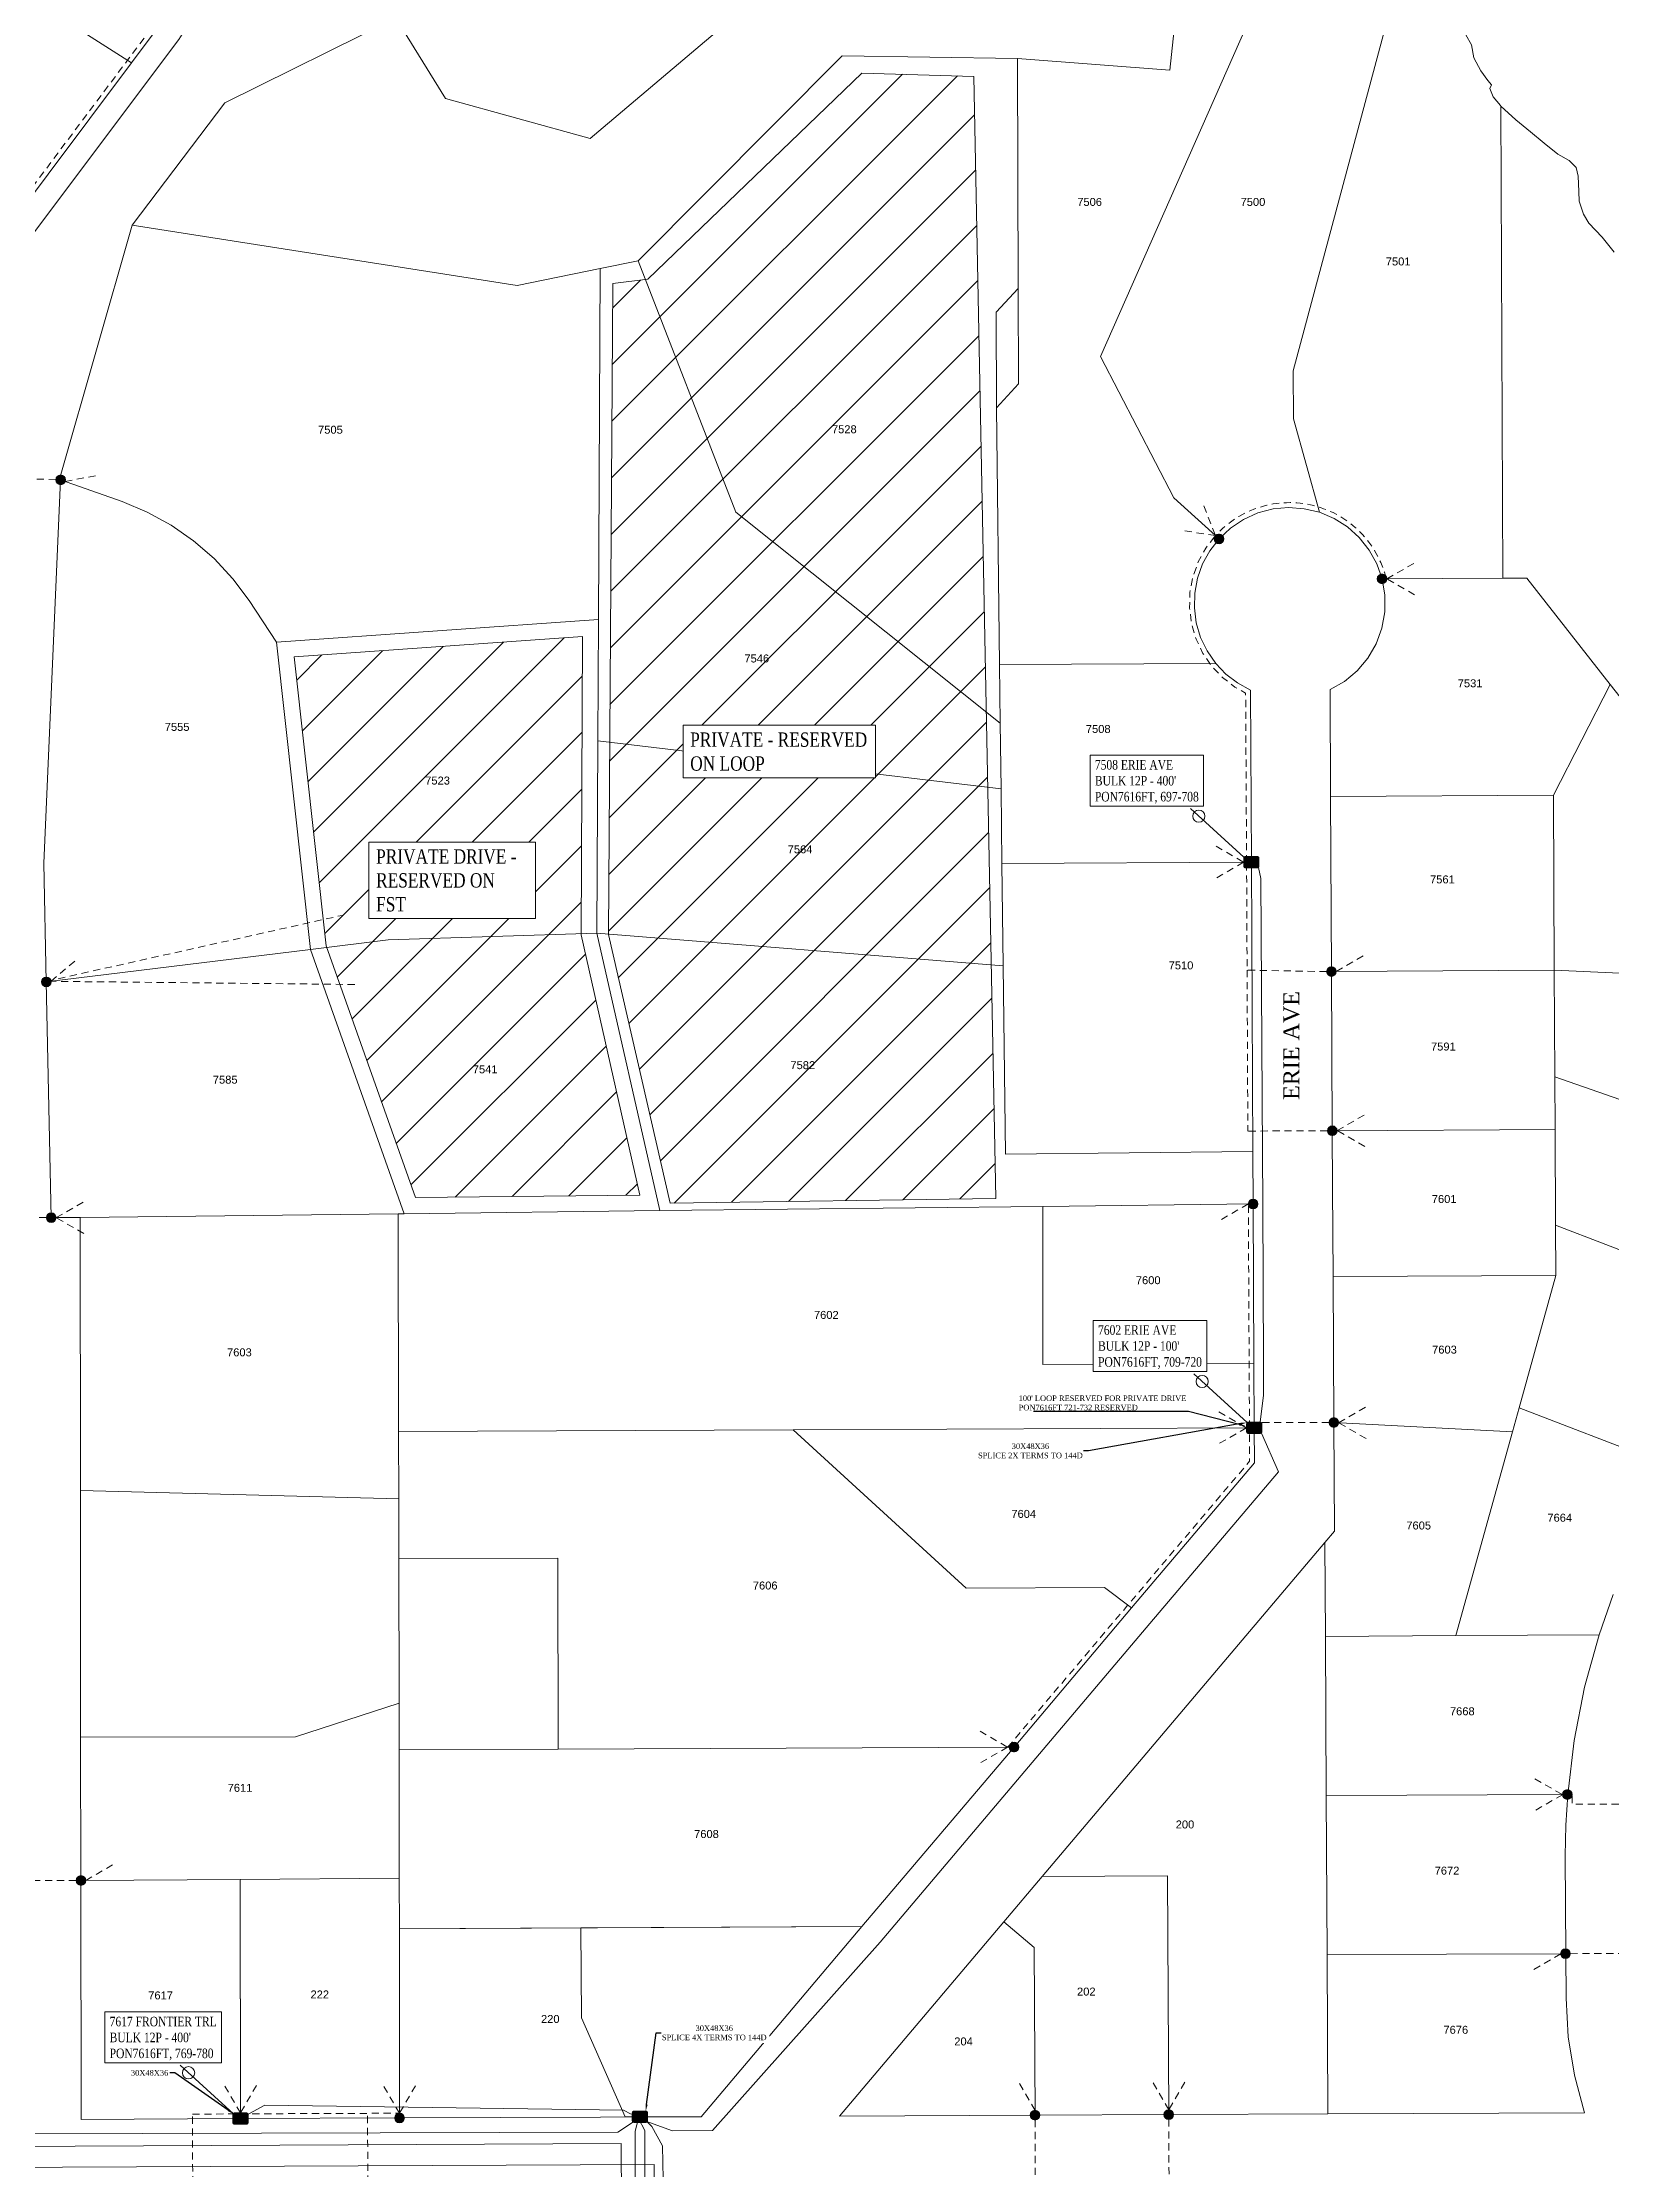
# Model space of a CAD drawing. Header units: feet. Extents: x 2741712 to 2750472, y 1004852 to 1013442.
# Drawn here: x 2746759 to 2747744, y 1007985 to 1009321 of the extents above; entities that cross this region are included whole.
import ezdxf
from ezdxf import colors
from ezdxf.entities.mleader import LeaderData, LeaderLine
from ezdxf.enums import TextEntityAlignment as Align
from ezdxf.lldxf.tags import DXFTag
from ezdxf.math import Vec2, Vec3

# ---------------------------------------------------------------- set-up
doc = ezdxf.new("R2010")
doc.units = ezdxf.units.FT
doc.header["$LTSCALE"] = 0.015
doc.header["$MEASUREMENT"] = 0
doc.linetypes.add('DASHED', pattern=[5, 3, -2])
for name, color, linetype, lineweight in [('144D', 112, '144D', 5), ('288A', 112, '288A', 5), ('288B', 112, '288B', 5), ('DETAIL', 7, 'Continuous', 5), ('DROP BURIED', 7, 'DASHED', 5), ('F1', 112, 'F1', 5), ('PROP_TEL', 6, 'Continuous', 5), ('RUNNING LINE (UNDERGROUND)', 10, 'Continuous', 40), ('TAIL', 1, 'MST', 5), ('TELEPHONE STRUCT-PROP', 6, 'Continuous', 5), ('TERMINALS', 7, 'Continuous', 5)]:
    doc.layers.add(name, color=color, linetype=linetype, lineweight=lineweight)
for name, color, linetype in [('AddressesCarver', 7, 'DASHED'), ('Carver County Parcels', 7, 'Continuous'), ('NOTES', 7, 'Continuous'), ('STREET NAME', 7, 'Continuous')]:
    doc.layers.add(name, color=color, linetype=linetype)
doc.styles.add('Dimensions 100', font='arial.ttf')
doc.styles.add('Line', font='txt.shx', dxfattribs={"height": 3})
doc.styles.add('SIMPLEX', font='times.ttf', dxfattribs={"width": 0.8})
doc.styles.get("Standard").update_dxf_attribs({"font": 'times.ttf'})
doc.styles.add('Utilities', font='arial.ttf', dxfattribs={"height": 2.5})
tags = doc.linetypes.add('144D', pattern='A,80,-5,["144D",Line,S=1.5,R=0,X=0,Y=-1.5],-24', length=109).pattern_tags.tags
tags[6] = DXFTag(74, 10)
tags = doc.linetypes.add('288A', pattern='A,80,-5,["288A",Line,S=1.5,R=0,X=0,Y=-1.5],-24', length=109).pattern_tags.tags
tags[6] = DXFTag(74, 10)
tags = doc.linetypes.add('288B', pattern='A,80,-5,["288B",Line,S=1.5,R=0,X=0,Y=-1.5],-24', length=109).pattern_tags.tags
tags[6] = DXFTag(74, 10)
tags = doc.linetypes.add('F1', pattern='A,15,-5,["F1",Line,S=1.5,R=0,X=0,Y=-1.5],-12', length=32).pattern_tags.tags
tags[6] = DXFTag(74, 10)
tags = doc.linetypes.add('MST', pattern='A,5,-5,5,-5,["TAIL",Line,S=1.5,R=0,X=0,Y=-1.5],-20', length=40).pattern_tags.tags
tags[10] = DXFTag(74, 10)

# ---------------------------------------------------------------- blocks, each defined once
blk = doc.blocks.new('ACMAP_ANN_TEMPLATE_AddressCarver')
at = {"layer": 'AddressesCarver', "style": 'Dimensions 100'}
blk.add_attdef('AddressCarver', text='', height=5, dxfattribs=at).set_placement((0, 0), align=Align.CENTER)
blk = doc.blocks.new('NEW HH')
at = {"ltscale": 40, "true_color": 0xffffff}
h = blk.add_hatch(color=7, dxfattribs=at)
h.dxf.hatch_style = 1
h.paths.add_polyline_path([(-0.061, -0.031, 0.414214), (-0.046, -0.046), (0.046, -0.046, 0.414214), (0.061, -0.031), (0.061, 0.031, 0.414214), (0.046, 0.046), (-0.046, 0.046, 0.414214), (-0.061, 0.031)])
at = {"layer": 'RUNNING LINE (UNDERGROUND)', "color": 6, "lineweight": 0, "const_width": 0.005, "flags": 128}
blk.add_lwpolyline([(-0.061, 0.031), (-0.061, -0.031, 0.414214), (-0.046, -0.046), (0.046, -0.046, 0.414214), (0.061, -0.031), (0.061, 0.031, 0.414214), (0.046, 0.046), (-0.046, 0.046, 0.414214)], format="xyb", close=True, dxfattribs=at)
at = {"layer": 'TELEPHONE STRUCT-PROP', "color": 18, "true_color": 0x000000, "style": 'Utilities'}
blk.add_text('HH', height=0.05, dxfattribs=at).set_placement((0, 0), align=Align.MIDDLE_CENTER)
blk = doc.blocks.new('Proposed FlowerPot')
at = {"lineweight": 5, "ltscale": 100, "true_color": 0xffffff}
h = blk.add_hatch(color=7, dxfattribs=at)
h.dxf.hatch_style = 1
h.paths.add_polyline_path([(-0.06, 0, 0.414214), (0, -0.06, 0.414214), (0.06, 0, 0.414214), (0, 0.06, 0.414214)])
at = {"lineweight": 5, "ltscale": 100}
blk.add_circle((0, 0), 0.0604, dxfattribs=at)
at = {"layer": 'RUNNING LINE (UNDERGROUND)', "color": 6, "lineweight": 5, "const_width": 0.00907, "flags": 128}
blk.add_lwpolyline([(-0.06, 0, -0.414214), (0, 0.06, -0.414214), (0.06, 0, -0.414214), (0, -0.06, -0.414214), (-0.06, 0)], format="xyb", dxfattribs=at)
at = {"color": 18, "linetype": 'ByBlock', "lineweight": 5, "ltscale": 100, "true_color": 0x000000, "style": 'Dimensions 100'}
blk.add_text('F', height=0.0744, dxfattribs=at).set_placement((-0.029, -0.037))
blk = doc.blocks.new('TERMINAL')
at = {"lineweight": 5, "ltscale": 0.5, "flags": 128}
blk.add_lwpolyline([(-0.1, -0.6), (-0.1, 44.8)], dxfattribs=at)
at = {"lineweight": 5, "ltscale": 0.5}
blk.add_circle((-0.1, 37.6), 3.83, dxfattribs=at)

msp = doc.modelspace()

# ---------------------------------------------------------------- hatches: boundary and pattern name
at = {"layer": 'NOTES', "lineweight": 5, "ltscale": 100}
h = msp.add_hatch(dxfattribs=at)
h.set_pattern_fill('ANSI31', color=1, scale=200)
h.paths.add_polyline_path([(2746231.4, 1008953.2), (2746231.4, 1009151.2), (2746533.9, 1009281), (2746556.6, 1009273.7), (2746576, 1008940.5), (2746523.2, 1008926.5), (2746545.2, 1008814.8), (2746427.5, 1008814.8), (2746420.1, 1008835.5), (2746377.3, 1008835.5), (2746377.3, 1008952.6)])
h.paths.add_polyline_path([(2747114.4, 1008761), (2747153.2, 1008592.3), (2747357.8, 1008595.3), (2747343.9, 1009300.2), (2747273.6, 1009302.2), (2747139.2, 1009172.8), (2747117.2, 1009170)])
h = msp.add_hatch(dxfattribs=at)
h.set_pattern_fill('ANSI31', color=6, scale=200)
h.paths.add_polyline_path([(2746917.1, 1008935.5), (2746937.1, 1008753.9), (2746993.2, 1008595.8), (2747134.2, 1008597.4), (2747097.2, 1008760.9), (2747098.1, 1008948.2)])

# ---------------------------------------------------------------- linework, layer by layer
at = {"layer": '144D', "lineweight": 5, "ltscale": 100, "flags": 128}
msp.add_lwpolyline([(2746722, 1008140.9), (2746747.1, 1008134.2), (2746747.3, 1008007.7), (2747120.3, 1008008.7), (2747133.4, 1008017.3), (2747154.6, 1008009.6), (2747179.7, 1008009.8), (2747285.2, 1008128.1), (2747380.6, 1008240.9), (2747454.6, 1008328.3), (2747535.3, 1008423.6), (2747524.7, 1008447.9)], dxfattribs=at)
at = {"layer": '288A', "lineweight": 5, "ltscale": 100, "flags": 128}
msp.add_lwpolyline([(2746722, 1008143.4), (2746732.1, 1008156), (2746732, 1008226.4), (2746731.7, 1008402.7), (2746722.2, 1008587.7), (2746716.1, 1008688.1), (2746716.9, 1008701.1), (2746718.9, 1008796.5), (2746716.9, 1008856.3), (2746720.8, 1008946.2), (2746725.6, 1009055.1), (2746731.1, 1009085), (2746729.8, 1009084.8), (2746750.4, 1009197.6), (2746826.8, 1009299.6), (2746844.6, 1009323.4), (2746854, 1009338.4), (2746861, 1009355.2), (2746865.3, 1009372.9), (2746866.5, 1009389.9), (2746865, 1009408.7), (2746849.6, 1009496.7), (2746840.3, 1009549.7), (2746817, 1009588), (2746770.2, 1009665.1), (2746754.5, 1009690.8), (2746727.6, 1009722.9), (2746722.4, 1009728.9), (2746720.6, 1009730.9), (2746718.8, 1009732.9), (2746716.7, 1009735.1), (2746698.2, 1009752.7), (2746677.7, 1009768.6), (2746639, 1009793), (2746623.6, 1009804.4), (2746525.2, 1009822.6), (2746505.3, 1009830.3), (2746461.1, 1009855.8), (2746405.4, 1009888), (2746376.6, 1009909.6), (2746345.6, 1010030), (2745686.8, 1010028.1), (2745686.6, 1010019)], dxfattribs=at)
at = {"layer": '288B', "lineweight": 5, "ltscale": 100, "flags": 128}
msp.add_lwpolyline([(2746722, 1008138.5), (2746736.5, 1008127.6), (2746736.6, 1007999.7), (2747122.4, 1008001.6), (2747126.4, 1007299.2), (2747154.9, 1007282.7), (2747210.5, 1007281.2), (2747272.4, 1007282.5), (2747332.4, 1007283.4), (2747339.2, 1007283.1), (2747503.6, 1007418.3), (2747513.4, 1007426.4), (2747519.5, 1007431.4), (2747523.2, 1007434.4), (2747554.3, 1007460), (2747739.6, 1007612.4), (2747947.3, 1007783.3), (2747945.8, 1007814.6)], dxfattribs=at)
at = {"layer": 'Carver County Parcels', "lineweight": 5, "ltscale": 100}
for p, q in [((2747489.8, 1009511.3), (2747467, 1009304)), ((2746642.1, 1009419.2), (2746814.8, 1009308.6)), ((2747423.5, 1009124.2), (2747537.3, 1009382)), ((2747537.3, 1009382), (2747423.5, 1009124.2)), ((2747544.6, 1009115.1), (2747615.2, 1009378.3)), ((2747227.6, 1009366.6), (2747102.9, 1009261.1)), ((2746980.8, 1009336.8), (2746873.4, 1009283.6)), ((2746980.8, 1009336.8), (2747012.1, 1009286.2)), ((2747656.6, 1009320), (2747649.4, 1009332.6)), ((2747658.1, 1009311.9), (2747656.6, 1009320)), ((2746814.8, 1009308.6), (2746814.8, 1009308.6)), ((2747133.1, 1009184.3), (2747261.3, 1009313)), ((2747371.4, 1009311.4), (2747261.3, 1009313)), ((2747467, 1009304), (2747371.4, 1009311.4)), ((2747371.9, 1009167), (2747371.4, 1009311.4)), ((2747371.4, 1009311.4), (2747371.4, 1009311.4)), ((2747662.5, 1009303.7), (2747658.1, 1009311.9)), ((2747666.9, 1009297.6), (2747662.5, 1009303.7)), ((2747669.1, 1009294.9), (2747666.9, 1009297.6)), ((2747668.1, 1009292.6), (2747669.1, 1009294.9)), ((2747670.2, 1009287.3), (2747668.1, 1009292.6)), ((2746873.4, 1009283.6), (2746815.2, 1009206.6)), ((2747012.1, 1009286.2), (2747102.9, 1009261.1)), ((2747674.7, 1009281.9), (2747670.2, 1009287.3)), ((2747674.9, 1009281.5), (2747674.7, 1009281.9)), ((2747684.5, 1009272.9), (2747674.9, 1009281.5)), ((2747676.3, 1008984.9), (2747674.9, 1009281.5)), ((2747674.9, 1009281.5), (2747674.9, 1009281.5)), ((2747693.6, 1009265.3), (2747684.5, 1009272.9)), ((2747702.3, 1009258.2), (2747693.6, 1009265.3)), ((2747710.8, 1009251.4), (2747702.3, 1009258.2)), ((2747717.9, 1009247.3), (2747710.8, 1009251.4)), ((2747722.3, 1009242.9), (2747717.9, 1009247.3)), ((2747723.6, 1009237.5), (2747722.3, 1009242.9)), ((2747723.9, 1009227.9), (2747723.6, 1009237.5)), ((2747724.3, 1009221.8), (2747723.9, 1009227.9)), ((2747727, 1009213.7), (2747724.3, 1009221.8)), ((2747730.3, 1009208), (2747727, 1009213.7)), ((2746815.2, 1009206.6), (2746770.4, 1009050)), ((2747057, 1009168.7), (2746815.2, 1009206.6)), ((2747738.6, 1009199.2), (2747730.3, 1009208)), ((2747746.3, 1009189.8), (2747738.6, 1009199.2)), ((2747057, 1009168.7), (2747109.3, 1009179.4)), ((2747108.2, 1008958.9), (2747109.3, 1009179.4)), ((2747109.3, 1009179.4), (2747133.1, 1009184.3)), ((2747109.3, 1009179.4), (2747109.3, 1009179.4)), ((2747133.1, 1009184.3), (2747194.5, 1009026.3)), ((2747371.9, 1009167), (2747358, 1009152)), ((2747372.1, 1009107), (2747371.9, 1009167)), ((2747358, 1009152), (2747358.2, 1009092)), ((2747423.5, 1009124.2), (2747469.6, 1009035.5)), ((2747372.1, 1009107), (2747358.2, 1009092)), ((2747372.1, 1009107), (2747372.1, 1009107)), ((2747544.8, 1009085.1), (2747544.6, 1009115.1)), ((2747358.2, 1009092), (2747360.1, 1008930.7)), ((2747561.1, 1009026.3), (2747544.8, 1009085.1)), ((2747544.8, 1009085.1), (2747544.8, 1009085.1)), ((2746770.3, 1009046.7), (2746759.7, 1008805.8)), ((2746770.4, 1009050), (2746770.3, 1009046.7)), ((2746770.3, 1009046.7), (2746808.9, 1009033.1)), ((2746808.9, 1009033.1), (2746824.7, 1009026.5)), ((2746824.7, 1009026.5), (2746839.7, 1009018.2)), ((2747194.5, 1009026.3), (2747194.5, 1009026.3)), ((2747194.5, 1009026.3), (2747360.6, 1008893.8)), ((2747469.6, 1009035.5), (2747498, 1009009.6)), ((2747513.4, 1009021.8), (2747522.4, 1009025.9)), ((2747522.4, 1009025.9), (2747531.9, 1009028.4)), ((2747531.9, 1009028.4), (2747541.7, 1009029.3)), ((2747541.7, 1009029.3), (2747551.5, 1009028.6)), ((2747551.5, 1009028.6), (2747561.1, 1009026.3)), ((2747561.1, 1009026.3), (2747570.3, 1009022.4)), ((2746853.8, 1009008.4), (2746839.7, 1009018.2)), ((2747498, 1009009.6), (2747505.2, 1009016.4)), ((2747505.2, 1009016.4), (2747513.4, 1009021.8)), ((2747570.3, 1009022.4), (2747578.7, 1009017.1)), ((2747578.7, 1009017.1), (2747586.1, 1009010.4)), ((2746853.8, 1009008.4), (2746866.8, 1008997.2)), ((2747586.1, 1009010.4), (2747592.3, 1009002.6)), ((2747592.3, 1009002.6), (2747597.1, 1008993.9)), ((2746878.4, 1008984.6), (2746866.8, 1008997.2)), ((2746888.7, 1008970.9), (2746878.4, 1008984.6)), ((2747597.1, 1008993.9), (2747600.4, 1008984.5)), ((2747676.3, 1008984.9), (2747600.4, 1008984.5)), ((2747691.3, 1008985), (2747676.3, 1008984.9)), ((2747743.7, 1008918.1), (2747691.3, 1008985)), ((2747600.4, 1008984.5), (2747602.2, 1008974.2)), ((2747602.2, 1008974.2), (2747602.1, 1008963.8)), ((2746888.7, 1008970.9), (2746906, 1008944.8)), ((2746906, 1008944.8), (2747108.2, 1008958.9)), ((2747107.8, 1008882.7), (2747108.2, 1008958.9)), ((2747602.1, 1008963.8), (2747600.3, 1008953.5)), ((2746906, 1008944.8), (2746906, 1008944.8)), ((2746906, 1008944.8), (2746927.3, 1008751.7)), ((2747600.3, 1008953.5), (2747596.7, 1008943.7)), ((2747360.1, 1008930.7), (2747495.9, 1008931.4)), ((2747591.4, 1008934.7), (2747584.7, 1008926.8)), ((2747596.7, 1008943.7), (2747591.4, 1008934.7)), ((2747360.1, 1008930.7), (2747360.6, 1008893.8)), ((2747576.7, 1008920.1), (2747567.7, 1008914.9)), ((2747584.7, 1008926.8), (2747576.7, 1008920.1)), ((2747743.7, 1008918.1), (2747708, 1008848.6)), ((2747743.7, 1008918.1), (2747743.7, 1008918.1)), ((2747743.7, 1008918.1), (2747829, 1008809.3)), ((2747567.7, 1008914.9), (2747568, 1008847.8)), ((2747360.6, 1008893.8), (2747361.1, 1008852.5)), ((2747107.2, 1008762), (2747107.8, 1008882.7)), ((2747107.8, 1008882.7), (2747361.1, 1008852.5)), ((2747107.8, 1008882.7), (2747107.8, 1008882.7)), ((2747361.6, 1008805.7), (2747361.1, 1008852.5)), ((2747361.1, 1008852.5), (2747361.1, 1008852.5)), ((2747708, 1008848.6), (2747568, 1008847.8)), ((2747568, 1008847.8), (2747568.6, 1008737.8)), ((2747708.6, 1008738.6), (2747708, 1008848.6)), ((2746759.7, 1008805.8), (2746761.3, 1008731.3)), ((2747361.6, 1008805.7), (2747518.3, 1008806.5)), ((2747362.4, 1008741.5), (2747361.6, 1008805.7)), ((2747518.3, 1008806.5), (2747518.3, 1008806.5)), ((2746927.3, 1008751.7), (2746976.1, 1008757.7)), ((2746976.1, 1008757.7), (2747107.2, 1008762)), ((2747107.2, 1008762), (2747362.4, 1008741.5)), ((2747146.7, 1008587.6), (2747107.2, 1008762)), ((2746761.3, 1008731.3), (2746927.3, 1008751.7)), ((2746927.3, 1008751.7), (2746986.2, 1008585.7)), ((2746761.3, 1008731.3), (2746764.4, 1008583.2)), ((2747363.8, 1008623.1), (2747362.4, 1008741.5)), ((2747362.4, 1008741.5), (2747362.4, 1008741.5)), ((2747568.6, 1008737.8), (2747708.6, 1008738.6)), ((2747568.6, 1008737.8), (2747569.1, 1008637.8)), ((2747708.6, 1008738.6), (2747708.6, 1008738.6)), ((2747887, 1008730.4), (2747708.6, 1008738.6)), ((2747708.6, 1008738.6), (2747709, 1008671.6)), ((2747709.1, 1008638.6), (2747709, 1008671.6)), ((2747709, 1008671.6), (2747709, 1008671.6)), ((2747709, 1008671.6), (2747851.7, 1008621.7)), ((2747709.1, 1008638.6), (2747569.1, 1008637.8)), ((2747569.1, 1008637.8), (2747569.3, 1008601.9)), ((2747709.4, 1008578.5), (2747709.1, 1008638.6)), ((2747363.8, 1008623.1), (2747519.2, 1008624.8)), ((2747519.2, 1008624.8), (2747519.2, 1008624.8)), ((2747519.2, 1008624.8), (2747519.2, 1008624.8)), ((2747569.3, 1008601.9), (2747569.6, 1008546.2)), ((2746982.4, 1008585.7), (2746782.5, 1008583.4)), ((2746982.4, 1008585.7), (2746982.6, 1008448.8)), ((2746982.4, 1008585.7), (2746986.2, 1008585.7)), ((2747146.7, 1008587.6), (2746986.2, 1008585.7)), ((2746986.2, 1008585.7), (2746986.2, 1008585.7)), ((2747387.2, 1008590.3), (2747146.7, 1008587.6)), ((2747146.7, 1008587.6), (2747146.7, 1008587.6)), ((2747387.2, 1008590.3), (2747519.4, 1008591.8)), ((2747387.2, 1008491), (2747387.2, 1008590.3)), ((2747519.4, 1008591.8), (2747519.6, 1008591.8)), ((2746764.4, 1008583.2), (2746782.5, 1008583.4)), ((2746782.5, 1008583.4), (2746782.7, 1008411.7)), ((2747709.4, 1008578.5), (2747709.4, 1008578.5)), ((2747709.4, 1008578.5), (2747709.6, 1008546.9)), ((2747709.4, 1008578.5), (2747818.8, 1008536.3)), ((2747569.6, 1008546.2), (2747709.6, 1008546.9)), ((2747569.6, 1008546.2), (2747570.1, 1008454.5)), ((2747709.6, 1008546.9), (2747686.5, 1008463.8)), ((2747387.2, 1008491), (2747519.9, 1008491.7)), ((2747387.2, 1008491), (2747387.2, 1008491)), ((2747519.9, 1008491.7), (2747519.9, 1008491.7)), ((2747686.5, 1008463.8), (2747682.3, 1008448.6)), ((2747686.5, 1008463.8), (2747686.5, 1008463.8)), ((2747777.3, 1008428.7), (2747686.5, 1008463.8)), ((2747520.1, 1008451.2), (2747230.4, 1008449.9)), ((2747682.3, 1008448.6), (2747570.1, 1008454.5)), ((2747570.1, 1008454.5), (2747570.5, 1008386.3)), ((2747230.4, 1008449.9), (2746982.6, 1008448.8)), ((2746982.6, 1008448.8), (2746982.6, 1008448.8)), ((2746982.6, 1008448.8), (2746982.7, 1008406.5)), ((2747230.4, 1008449.9), (2747339.1, 1008350.4)), ((2747682.3, 1008448.6), (2747646.7, 1008320.6)), ((2747682.3, 1008448.6), (2747682.3, 1008448.6)), ((2747520.2, 1008429.1), (2747520.2, 1008429.1)), ((2746782.7, 1008411.7), (2746782.9, 1008256.8)), ((2746782.7, 1008411.7), (2746982.7, 1008406.5)), ((2746982.7, 1008406.5), (2746982.7, 1008406.5)), ((2746982.7, 1008406.5), (2746982.7, 1008368.8)), ((2747570.5, 1008386.3), (2747564.5, 1008379.2)), ((2747564.5, 1008379.2), (2747386.9, 1008169.4)), ((2747564.8, 1008320.1), (2747564.5, 1008379.2)), ((2747082.7, 1008369.3), (2746982.7, 1008368.8)), ((2746982.7, 1008368.8), (2746982.9, 1008278.2)), ((2747082.9, 1008249.3), (2747082.7, 1008369.3)), ((2747426.1, 1008350.8), (2747339.1, 1008350.4)), ((2747339.1, 1008350.4), (2747339.1, 1008350.4)), ((2747426.1, 1008350.8), (2747443.1, 1008338)), ((2747736.7, 1008321.1), (2747745.6, 1008346.4)), ((2747564.8, 1008320.1), (2747646.7, 1008320.6)), ((2747564.8, 1008320.1), (2747565.3, 1008220.2)), ((2747564.8, 1008320.1), (2747564.8, 1008320.1)), ((2747646.7, 1008320.6), (2747736.7, 1008321.1)), ((2747727.6, 1008288.2), (2747736.7, 1008321.1)), ((2746982.9, 1008278.2), (2746917.9, 1008257)), ((2746982.9, 1008248.9), (2746982.9, 1008278.2)), ((2747721, 1008254.7), (2747727.6, 1008288.2)), ((2746917.9, 1008257), (2746782.9, 1008256.8)), ((2746782.9, 1008256.8), (2746783.1, 1008166.8)), ((2747082.9, 1008249.3), (2747369.2, 1008250.6)), ((2747717, 1008220.8), (2747721, 1008254.7)), ((2747082.9, 1008249.3), (2746982.9, 1008248.9)), ((2746983, 1008168.2), (2746982.9, 1008248.9)), ((2746982.9, 1008248.9), (2746982.9, 1008248.9)), ((2747082.9, 1008249.3), (2747082.9, 1008249.3)), ((2747565.3, 1008220.2), (2747717, 1008220.8)), ((2747565.9, 1008120.2), (2747565.3, 1008220.2)), ((2747715.8, 1008201.6), (2747717, 1008220.8)), ((2747717, 1008220.8), (2747717, 1008220.8)), ((2747715.5, 1008182.2), (2747715.8, 1008201.6)), ((2747465.6, 1008169.7), (2747386.9, 1008169.4)), ((2747466.4, 1008019.7), (2747465.6, 1008169.7)), ((2747715.8, 1008120.8), (2747715.5, 1008182.2)), ((2746783.1, 1008166.8), (2746883, 1008167.5)), ((2746783.1, 1008166.8), (2746783.3, 1008016.7)), ((2746983, 1008168.2), (2746883, 1008167.5)), ((2746883.2, 1008017.6), (2746883, 1008167.5)), ((2746883, 1008167.5), (2746883.3, 1008017.2)), ((2746983, 1008168.2), (2746983, 1008168.2)), ((2746983.1, 1008136.5), (2746983, 1008168.2)), ((2747386.9, 1008169.4), (2747362.9, 1008140.9)), ((2746983.1, 1008136.5), (2747273.7, 1008137.8)), ((2747097.1, 1008137), (2746983.1, 1008136.5)), ((2746983.2, 1008017.6), (2746983.1, 1008136.5)), ((2747273.7, 1008137.8), (2747097.1, 1008137)), ((2747097.1, 1008137), (2747097.5, 1008080.5)), ((2747362.9, 1008140.9), (2747259.5, 1008018.8)), ((2747362.9, 1008140.9), (2747381.8, 1008124.8)), ((2747381.8, 1008124.8), (2747382.4, 1008019.4)), ((2747381.8, 1008124.8), (2747381.8, 1008124.8)), ((2747565.9, 1008120.2), (2747715.8, 1008120.8)), ((2747566.4, 1008020.2), (2747565.9, 1008120.2)), ((2747715.8, 1008120.8), (2747715.8, 1008120.8)), ((2747716, 1008092.8), (2747715.8, 1008120.8)), ((2747717.4, 1008068.5), (2747716, 1008092.8)), ((2747097.5, 1008080.5), (2747097.5, 1008080.5)), ((2747124.9, 1008018.4), (2747097.5, 1008080.5)), ((2747721.3, 1008044.4), (2747717.4, 1008068.5)), ((2747727.6, 1008020.9), (2747721.3, 1008044.4)), ((2746783.3, 1008019.7), (2746783.3, 1008019.7)), ((2746783.3, 1008016.7), (2746883.2, 1008017.2)), ((2746883.2, 1008017.2), (2746883.2, 1008017.6)), ((2746883.2, 1008017.6), (2746883.2, 1008017.6)), ((2747124.9, 1008018.4), (2747172.7, 1008018.4)), ((2747124.9, 1008018.4), (2747124.9, 1008018.4)), ((2747259.5, 1008018.8), (2747382.4, 1008019.4)), ((2747382.4, 1008019.4), (2747466.4, 1008019.7)), ((2747466.4, 1008019.7), (2747566.4, 1008020.2)), ((2747466.4, 1008019.7), (2747466.4, 1008019.7)), ((2747566.4, 1008020.2), (2747727.6, 1008020.9)), ((2747566.4, 1008020.2), (2747566.4, 1008020.2))]:
    msp.add_line(p, q, dxfattribs=at)
for points in [[(2746717.3, 1008016.4), (2746717, 1008226.4), (2746716.7, 1008402.6), (2746716.5, 1008582.6), (2746704.4, 1008582.5), (2746695.2, 1008582.4), (2746701.2, 1008688.9), (2746701.9, 1008702), (2746707.2, 1008798), (2746692, 1008795.7), (2746692, 1008795.7), (2746697, 1008826.8), (2746701.9, 1008857.9), (2746705.8, 1008946.9), (2746710.7, 1009056.8), (2746712.5, 1009066.7), (2746711.2, 1009066.5), (2746736.3, 1009203.8), (2746814.8, 1009308.6), (2746832.2, 1009331.9), (2746840.6, 1009345.3), (2746846.7, 1009359.9), (2746850.4, 1009375.2), (2746851.5, 1009391)], [(2747518.3, 1008806.5), (2747517.7, 1008914.6), (2747509.6, 1008919.1), (2747502.2, 1008924.7), (2747495.9, 1008931.4), (2747490.5, 1008939.2), (2747486.4, 1008947.7), (2747483.7, 1008956.8), (2747482.5, 1008966.2), (2747482.7, 1008975.6), (2747484.5, 1008985), (2747487.6, 1008993.9), (2747492.2, 1009002.2), (2747498, 1009009.6)], [(2747520.1, 1008451.2), (2747519.9, 1008491.7), (2747519.4, 1008591.8), (2747519.2, 1008624), (2747518.3, 1008806.5)], [(2746883.3, 1008017.2), (2746983.2, 1008017.6), (2747172.7, 1008018.4), (2747273.7, 1008137.8), (2747369.2, 1008250.6), (2747443.1, 1008338), (2747520.2, 1008429.1), (2747520.1, 1008451.2)], [(2747149.2, 1008018.3), (2747149.2, 1008018.4)]]:
    msp.add_lwpolyline(points, dxfattribs=at)
at = {"layer": 'DROP BURIED', "lineweight": 5, "ltscale": 100}
for p, q in [((2746853.1, 1008020), (2746883.2, 1008020.2)), ((2746883.2, 1008020.2), (2746983.2, 1008020.6))]:
    msp.add_line(p, q, dxfattribs=at)
at = {"layer": 'DROP BURIED', "lineweight": 5, "ltscale": 100, "flags": 128}
for points in [[(2746694, 1008827.3), (2746698.9, 1008858.2), (2746702.8, 1008947), (2746707.7, 1009057.1), (2746708.3, 1009067), (2746733.4, 1009205), (2746812.4, 1009310.4), (2746829.7, 1009333.6), (2746838, 1009346.7), (2746841, 1009353.9)], [(2746767.3, 1009046.7), (2746707.3, 1009049.4)], [(2747515.3, 1008806.5), (2747514.7, 1008912.8), (2747507.9, 1008916.5), (2747500.2, 1008922.5), (2747493.5, 1008929.5), (2747487.9, 1008937.7), (2747483.6, 1008946.7), (2747480.8, 1008956.2), (2747479.5, 1008966), (2747479.7, 1008976), (2747481.6, 1008985.7), (2747484.9, 1008995.1), (2747489.7, 1009003.8), (2747495.6, 1009011.5)], [(2747565.6, 1008737.8), (2747515.6, 1008738.7), (2747515.3, 1008806.5)], [(2747515.6, 1008738.7), (2747516.1, 1008637.6)], [(2747566.1, 1008637.8), (2747516.1, 1008637.6)], [(2747517.1, 1008451.2), (2747516.9, 1008491.7), (2747516.4, 1008591.8)], [(2746761.4, 1008583.2), (2746721.3, 1008583.2)], [(2747365.2, 1008250.6), (2747366.9, 1008252.5), (2747440.8, 1008339.9), (2747517.2, 1008430.2), (2747517.1, 1008451.2)], [(2747567.1, 1008454.5), (2747524.7, 1008454.5)], [(2747771.6, 1008214.7), (2747719.8, 1008214.7), (2747719.8, 1008220.8)], [(2746780, 1008166.8), (2746714.1, 1008166.7)], [(2747718.7, 1008120.8), (2747768.8, 1008121.1)], [(2746853.4, 1007954), (2746853.1, 1008020)], [(2746963.4, 1007954.4), (2746963.1, 1008020.5)], [(2747382.4, 1008016.3), (2747382.6, 1007950.4)], [(2747466.4, 1008016.7), (2747466.7, 1007950.7)]]:
    msp.add_lwpolyline(points, dxfattribs=at)
at = {"layer": 'DROP BURIED', "lineweight": 5, "ltscale": 100}
for points in [[(2746773.1, 1009045.7), (2746792.8, 1009049.4)], [(2747488.5, 1009030.3), (2747495.8, 1009011.7), (2747476, 1009014.7)], [(2747620.8, 1008974.5), (2747603.4, 1008984.5), (2747620.8, 1008994.5)], [(2747496.1, 1008816.5), (2747513.4, 1008806.5), (2747496.1, 1008796.5)], [(2746955.1, 1008729.7), (2746761.5, 1008731.7), (2746947.1, 1008773.1)], [(2746764.3, 1008731.7), (2746779.6, 1008744.6)], [(2747571.6, 1008737.9), (2747589, 1008747.9)], [(2747589.5, 1008627.9), (2747572.2, 1008637.9), (2747589.5, 1008647.9)], [(2746784.8, 1008573.2), (2746767.5, 1008583.2), (2746784.8, 1008593.2)], [(2747516.4, 1008591.8), (2747499, 1008581.8)], [(2747590.4, 1008444.4), (2747573.1, 1008454.4), (2747590.4, 1008464.4)], [(2747497.9, 1008461.2), (2747515.2, 1008451.2), (2747497.9, 1008441.2)], [(2747347.9, 1008260.6), (2747365.2, 1008250.6), (2747347.9, 1008240.6)], [(2747696.4, 1008230.7), (2747713.8, 1008220.7), (2747696.4, 1008210.7)], [(2746786.1, 1008166.8), (2746803.4, 1008176.8)], [(2747712.6, 1008120.7), (2747695.3, 1008110.7)], [(2746893.3, 1008038.1), (2746883.3, 1008020.8), (2746873.3, 1008038.1)], [(2746993.2, 1008037.9), (2746983.2, 1008020.6), (2746973.2, 1008037.9)], [(2747382.4, 1008022.4), (2747372.4, 1008039.7)], [(2747476.4, 1008040.1), (2747466.4, 1008022.8), (2747456.4, 1008040.1)]]:
    msp.add_lwpolyline(points, dxfattribs=at)
at = {"layer": 'DROP BURIED', "lineweight": 5, "ltscale": 100, "flags": 128}
msp.add_lwpolyline([(2747603, 1008984.5, 0.605288), (2747495.6, 1009011.5)], format="xyb", dxfattribs=at)
at = {"layer": 'F1', "lineweight": 5, "ltscale": 100, "flags": 128}
msp.add_lwpolyline([(2746717.1, 1008140.9), (2746724.7, 1008126.5), (2746724.8, 1007986.5), (2747143.2, 1007988.4), (2747143.5, 1007810.3), (2747143.7, 1007652.4), (2747144, 1007444.3), (2747144.3, 1007302.2), (2747145.7, 1007298.6)], dxfattribs=at)
at = {"layer": 'NOTES', "color": 1, "lineweight": 5, "ltscale": 100, "flags": 128}
msp.add_lwpolyline([(2747114.4, 1008761), (2747153.2, 1008592.3), (2747357.8, 1008595.3), (2747343.9, 1009300.2), (2747273.6, 1009302.2), (2747139.2, 1009172.8), (2747117.2, 1009170)], close=True, dxfattribs=at)
at = {"layer": 'NOTES', "color": 6, "lineweight": 5, "ltscale": 100, "flags": 128}
msp.add_lwpolyline([(2746917.1, 1008935.5), (2746937.1, 1008753.9), (2746993.2, 1008595.8), (2747134.2, 1008597.4), (2747097.2, 1008760.9), (2747098.1, 1008948.2)], close=True, dxfattribs=at)
at = {"layer": 'TAIL', "lineweight": 5, "ltscale": 100, "flags": 128}
for points in [[(2747523.8, 1008454.9), (2747526, 1008471.5), (2747525.9, 1008491.7), (2747525.4, 1008591.9), (2747525.2, 1008624), (2747524.3, 1008796.2), (2747522.8, 1008803.2)], [(2746938.1, 1007648), (2746948.2, 1007645.5), (2747003.8, 1007645.7), (2747131.7, 1007646.3), (2747131.5, 1007810), (2747131.2, 1008009.3), (2747133.4, 1008017.3)], [(2747133.4, 1008017.3), (2747137.2, 1008009.7), (2747137.5, 1007810.5), (2747137.7, 1007646.3), (2747239.8, 1007646.9), (2747314.8, 1007647.1), (2747380.8, 1007647.4), (2747390.4, 1007649.9)], [(2747389.5, 1007956.3), (2747380.8, 1007959.4), (2747314.3, 1007959.1), (2747234.3, 1007958.7), (2747149.3, 1007958.3), (2747148.4, 1008000), (2747141.7, 1008012.3), (2747138.8, 1008015.1)]]:
    msp.add_lwpolyline(points, dxfattribs=at)

# ---------------------------------------------------------------- block references
at = {"layer": 'AddressesCarver', "lineweight": 5, "ltscale": 100}
for p, values in [((2747416.7, 1009218.8), {'AddressCarver': '7506'}), ((2747519.3, 1009218.8), {'AddressCarver': '7500'}), ((2747610.5, 1009181.4), {'AddressCarver': '7501'}), ((2746939.8, 1009075.7), {'AddressCarver': '7505'}), ((2747262.6, 1009076), {'AddressCarver': '7528'}), ((2747207.6, 1008932), {'AddressCarver': '7546'}), ((2747655.7, 1008916.4), {'AddressCarver': '7531'}), ((2746843.5, 1008889), {'AddressCarver': '7555'}), ((2747422.1, 1008887.7), {'AddressCarver': '7508'}), ((2747007.1, 1008855.3), {'AddressCarver': '7523'}), ((2747234.8, 1008812.1), {'AddressCarver': '7564'}), ((2747638.3, 1008793.2), {'AddressCarver': '7561'}), ((2747474.1, 1008739.2), {'AddressCarver': '7510'}), ((2747638.9, 1008688.2), {'AddressCarver': '7591'}), ((2747037, 1008673.9), {'AddressCarver': '7541'}), ((2747236.5, 1008676.5), {'AddressCarver': '7582'}), ((2746873.7, 1008667.4), {'AddressCarver': '7585'}), ((2747639.4, 1008592.4), {'AddressCarver': '7601'}), ((2747453.5, 1008541.4), {'AddressCarver': '7600'}), ((2747251.3, 1008519.6), {'AddressCarver': '7602'}), ((2746882.6, 1008496.1), {'AddressCarver': '7603'}), ((2747639.6, 1008497.8), {'AddressCarver': '7603'}), ((2747375.3, 1008394.6), {'AddressCarver': '7604'}), ((2747712, 1008392.2), {'AddressCarver': '7664'}), ((2747623.4, 1008387.3), {'AddressCarver': '7605'}), ((2747212.9, 1008349.6), {'AddressCarver': '7606'}), ((2747650.8, 1008270.6), {'AddressCarver': '7668'}), ((2746883, 1008222.5), {'AddressCarver': '7611'}), ((2747176, 1008193.5), {'AddressCarver': '7608'}), ((2747476.6, 1008199.5), {'AddressCarver': '200'}), ((2747641.2, 1008170.5), {'AddressCarver': '7672'}), ((2746833.1, 1008092.1), {'AddressCarver': '7617'}), ((2746933.1, 1008092.7), {'AddressCarver': '222'}), ((2747414.6, 1008094.5), {'AddressCarver': '202'}), ((2747077.9, 1008077.3), {'AddressCarver': '220'}), ((2747337.5, 1008063.2), {'AddressCarver': '204'}), ((2747646.7, 1008070.5), {'AddressCarver': '7676'})]:
    msp.add_blockref('ACMAP_ANN_TEMPLATE_AddressCarver', p, dxfattribs=at).add_auto_attribs(values)
at = {"layer": 'PROP_TEL', "lineweight": 5, "ltscale": 100}
for name, p, xscale, yscale, zscale in [('Proposed FlowerPot', (2746770.3, 1009046.7), 50, 50, 50), ('Proposed FlowerPot', (2747498, 1009009.6), 50, 50, 50), ('Proposed FlowerPot', (2747600.4, 1008984.5), 50, 50, 50), ('NEW HH', (2747518.3, 1008806.5), 80, 80, 80), ('Proposed FlowerPot', (2746761.3, 1008731.3), 50, 50, 50), ('Proposed FlowerPot', (2747568.6, 1008737.8), 50, 50, 50), ('Proposed FlowerPot', (2747569.1, 1008637.8), 50, 50, 50), ('Proposed FlowerPot', (2746764.4, 1008583.2), 50, 50, 50), ('Proposed FlowerPot', (2747519.4, 1008591.8), 50, 50, 50), ('NEW HH', (2747520.1, 1008451.2), 80, 80, 80), ('Proposed FlowerPot', (2747570.1, 1008454.5), 50, 50, 50), ('Proposed FlowerPot', (2747369.2, 1008250.6), 50, 50, 50), ('Proposed FlowerPot', (2747716.8, 1008220.8), 50, 50, 50), ('Proposed FlowerPot', (2746783.1, 1008166.8), 50, 50, 50), ('Proposed FlowerPot', (2747715.6, 1008120.8), 50, 50, 50), ('Proposed FlowerPot', (2747382.4, 1008019.4), 50, 50, 50), ('Proposed FlowerPot', (2747466.4, 1008019.7), 50, 50, 50), ('NEW HH', (2746883.3, 1008017.2), 80, 80, 80), ('Proposed FlowerPot', (2746983.2, 1008017.6), 50, 50, 50), ('NEW HH', (2747134.2, 1008018.4), 80, 80, 80)]:
    msp.add_blockref(name, p, dxfattribs=dict(at, xscale=xscale, yscale=yscale, zscale=zscale))
at = {"layer": 'TERMINALS', "lineweight": 5, "ltscale": 100, "rotation": 47.5407273530863}
for p in [(2747513.1, 1008810.1), (2747515.2, 1008455), (2746878.5, 1008020.7)]:
    msp.add_blockref('TERMINAL', p, dxfattribs=at)

# ---------------------------------------------------------------- texts
at = {"layer": 'STREET NAME', "lineweight": 5, "ltscale": 100, "insert": (2747538.4, 1008657.2), "char_height": 10, "attachment_point": 1, "rotation": 90}
msp.add_mtext('ERIE AVE', dxfattribs=at)

# ---------------------------------------------------------------- next in the draw order: texts
at = {"layer": 'NOTES', "color": 1, "lineweight": 5, "ltscale": 100, "insert": (2747165.8, 1008888), "char_height": 9, "width": 111.855, "attachment_point": 1, "style": 'SIMPLEX', "bg_fill": 19, "box_fill_scale": 1.5, "bg_fill_color": 256, "bg_fill_transparency": 0}
msp.add_mtext('PRIVATE - RESERVED ON LOOP', dxfattribs=at)
at = {"layer": 'NOTES', "color": 6, "lineweight": 5, "ltscale": 100, "insert": (2746968.5, 1008814.6), "char_height": 9, "width": 95.671, "attachment_point": 1, "style": 'SIMPLEX', "bg_fill": 19, "box_fill_scale": 1.5, "bg_fill_color": 256, "bg_fill_transparency": 0}
msp.add_mtext('PRIVATE DRIVE - RESERVED ON FST', dxfattribs=at)
at = {"layer": 'TERMINALS', "lineweight": 5, "ltscale": 100, "char_height": 6, "attachment_point": 1, "style": 'SIMPLEX', "bg_fill": 19, "box_fill_scale": 1.5, "bg_fill_color": 256, "bg_fill_transparency": 0}
for s, insert in [("7508 ERIE AVE\\PBULK 12P - 400'\\PPON7616FT, 697-708", (2747420, 1008870.7)), ("7602 ERIE AVE\\PBULK 12P - 100'\\PPON7616FT, 709-720", (2747422, 1008515.6)), ("7617 FRONTIER TRL\\PBULK 12P - 400'\\PPON7616FT, 769-780", (2746801.1, 1008081.2))]:
    msp.add_mtext(s, dxfattribs=dict(at, insert=insert))

# ---------------------------------------------------------------- next in the draw order: leaders
at = {"layer": 'DETAIL', "lineweight": 5, "ltscale": 100}
ml = msp.add_multileader_mtext('Standard', dxfattribs=at)
ml.set_content('30X48X36\\PSPLICE 2X TERMS TO 144D', color=256)
ml.set_leader_properties()
ml.build(insert=Vec2(0, 0))
ml.multileader.update_dxf_attribs({"has_text_frame": 1, "text_left_attachment_type": 2, "text_right_attachment_type": 2, "dogleg_length": 3})
ctx = ml.context
ctx.base_point, ctx.char_height, ctx.landing_gap_size, ctx.plane_origin = Vec3(2747346.1, 1008436.7), 3.5, 1.5, Vec3(2747440.6, 1008528.7)
ctx.left_attachment, ctx.right_attachment, ctx.text_align_type = 2, 2, 1
notes = []
notes.append((ctx, [(0, (1, 1, 0), (2747415.9, 1008436.7), (-1, 0), 3, [(0, [(2747515.6, 1008454.5)], 0, [])])]))
ctx.mtext.insert, ctx.mtext.alignment, ctx.mtext.flow_direction = Vec3(2747379.5, 1008441.4), 2, 5
ctx.mtext.has_bg_fill, ctx.mtext.bg_color, ctx.mtext.bg_scale_factor, ctx.mtext.bg_transparency, ctx.mtext.use_window_bg_color = 1, -1027028792, 1.5, 0, 1
ml = msp.add_multileader_mtext('Standard', dxfattribs=at)
ml.set_content('30X48X36\\PSPLICE 4X TERMS TO 144D', color=256)
ml.set_leader_properties()
ml.build(insert=Vec2(0, 0))
ml.multileader.update_dxf_attribs({"has_text_frame": 1, "text_left_attachment_type": 2, "text_right_attachment_type": 2, "dogleg_length": 3})
ctx = ml.context
ctx.base_point, ctx.char_height, ctx.landing_gap_size, ctx.plane_origin = Vec3(2747147.5, 1008071.1), 3.5, 1.5, Vec3(2747205.3, 1008031.5)
ctx.left_attachment, ctx.right_attachment, ctx.text_align_type = 2, 2, 1
notes.append((ctx, [(1, (1, 1, 0), (2747144.5, 1008071.1), (1, 0), 3, [(0, [(2747137.9, 1008022.1)], 0, [])])]))
ctx.mtext.insert, ctx.mtext.alignment, ctx.mtext.flow_direction = Vec3(2747180.9, 1008075.8), 2, 5
ctx.mtext.has_bg_fill, ctx.mtext.bg_color, ctx.mtext.bg_scale_factor, ctx.mtext.bg_transparency, ctx.mtext.use_window_bg_color = 1, -1027028792, 1.5, 0, 1
for ctx, leaders in notes:
    for number, flags, end, landing, length, lines in leaders:
        leader = LeaderData()
        leader.index, (leader.has_last_leader_line, leader.has_dogleg_vector, leader.attachment_direction) = number, flags
        leader.last_leader_point, leader.dogleg_vector, leader.dogleg_length = Vec3(end), Vec3(landing), length
        for number, points, colour, breaks in lines:
            line = LeaderLine()
            line.index, line.vertices, line.color, line.breaks = number, Vec3.list(points), colors.encode_raw_color(colour), breaks
            leader.lines.append(line)
        ctx.leaders.append(leader)

# ---------------------------------------------------------------- next in the draw order: leaders
ml = msp.add_multileader_mtext('Standard', dxfattribs=at)
ml.set_content("100' LOOP RESERVED FOR PRIVATE DRIVE\\PPON7616FT 721-732 RESERVED", color=256)
ml.set_leader_properties()
ml.build(insert=Vec2(0, 0))
ml.multileader.update_dxf_attribs({"text_left_attachment_type": 5, "text_right_attachment_type": 5, "dogleg_length": 3})
ctx = ml.context
ctx.base_point, ctx.char_height, ctx.landing_gap_size, ctx.plane_origin = Vec3(2747370.6, 1008461.5), 3.5, 1.5, Vec3(2747395.5, 1008480.2)
ctx.left_attachment, ctx.right_attachment = 5, 5
notes = []
notes.append((ctx, [(0, (1, 1, 0), (2747478.9, 1008461.5), (-1, 0), 3, [(0, [(2747514.6, 1008452.3)], 0, [])])]))
ctx.mtext.insert, ctx.mtext.flow_direction = Vec3(2747372.1, 1008471.5), 5
ctx.mtext.has_bg_fill, ctx.mtext.bg_color, ctx.mtext.bg_scale_factor, ctx.mtext.bg_transparency, ctx.mtext.use_window_bg_color = 1, -1027028792, 1.5, 0, 1
ml = msp.add_multileader_mtext('Standard', dxfattribs=at)
ml.set_content('30X48X36', color=256)
ml.set_leader_properties()
ml.build(insert=Vec2(0, 0))
ml.multileader.update_dxf_attribs({"has_text_frame": 1, "text_left_attachment_type": 2, "text_right_attachment_type": 2, "dogleg_length": 3})
ctx = ml.context
ctx.base_point, ctx.char_height, ctx.landing_gap_size, ctx.plane_origin = Vec3(2746813.4, 1008045.9), 3.5, 1.5, Vec3(2746804, 1008094.4)
ctx.left_attachment, ctx.right_attachment, ctx.text_align_type = 2, 2, 1
notes.append((ctx, [(0, (1, 1, 0), (2746842, 1008045.9), (-1, 0), 3, [(0, [(2746878.9, 1008020.2)], 0, [])])]))
ctx.mtext.insert, ctx.mtext.alignment, ctx.mtext.flow_direction = Vec3(2746826.2, 1008047.7), 2, 5
ctx.mtext.has_bg_fill, ctx.mtext.bg_color, ctx.mtext.bg_scale_factor, ctx.mtext.bg_transparency, ctx.mtext.use_window_bg_color = 1, -1027028792, 1.5, 0, 1
for ctx, leaders in notes:
    for number, flags, end, landing, length, lines in leaders:
        leader = LeaderData()
        leader.index, (leader.has_last_leader_line, leader.has_dogleg_vector, leader.attachment_direction) = number, flags
        leader.last_leader_point, leader.dogleg_vector, leader.dogleg_length = Vec3(end), Vec3(landing), length
        for number, points, colour, breaks in lines:
            line = LeaderLine()
            line.index, line.vertices, line.color, line.breaks = number, Vec3.list(points), colors.encode_raw_color(colour), breaks
            leader.lines.append(line)
        ctx.leaders.append(leader)

# ---------------------------------------------------------------- next in the draw order: linework, layer by layer
at = {"layer": 'TAIL', "lineweight": 5, "ltscale": 100, "flags": 128}
msp.add_lwpolyline([(2746883.9, 1008017.6), (2746898.5, 1008025.7), (2747123.8, 1008022.6), (2747128.8, 1008020)], dxfattribs=at)

doc.saveas('drawing.dxf')
